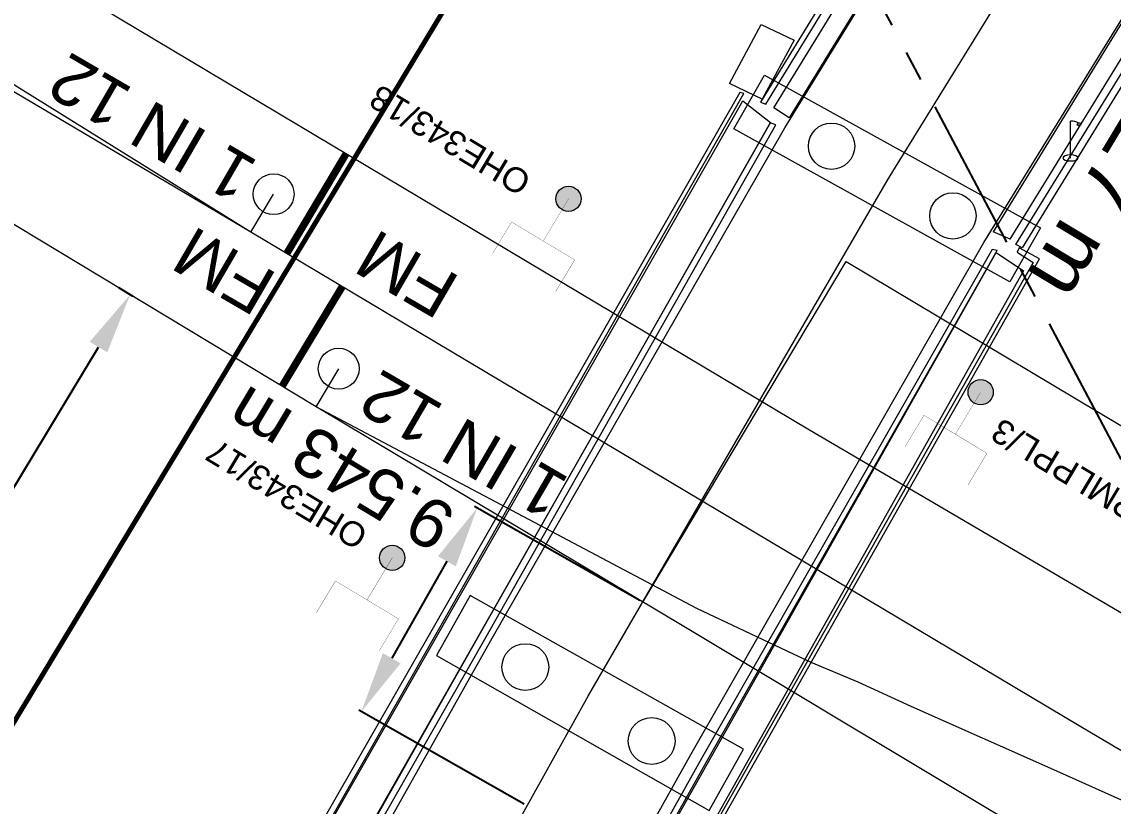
# Model space of a CAD drawing. Header units: metres. Extents: x 593168 to 611286, y 3401475 to 3412398.
# Drawn here: x 608252.04 to 608296.52, y 3403302.34 to 3403334.3 of the extents above; entities that cross this region are included whole.
import ezdxf

# ---------------------------------------------------------------- set-up
doc = ezdxf.new("R2010")
doc.units = ezdxf.units.M
doc.header["$MEASUREMENT"] = 0
doc.linetypes.add('CENTER', pattern=[2, 1.25, -0.25, 0.25, -0.25])
doc.linetypes.add('PHANTOM2', pattern=[1.25, 0.625, -0.125, 0.125, -0.125, 0.125, -0.125])
doc.layers.get('Defpoints').update_dxf_attribs({"lineweight": 0})
for name, color, linetype, lineweight in [('DFCC BOUNDARY', 6, 'CENTER', 0), ('Exg track', 7, 'Continuous', 0), ('Existing IR Chainage', 7, 'Continuous', 0), ('Existing IR Track', 143, 'Continuous', 0), ('Footpath', 251, 'Continuous', 0), ('Lamp_Post', 251, 'Continuous', 0), ('LC DETAILS IN PLAN', 7, 'Continuous', 0), ('OHE MAST', 8, 'Continuous', 0), ('OHE MAST TEXT', 8, 'Continuous', 0), ('Piers_Abutment', 7, 'Continuous', 0), ('PROPOSED DFCC TRACK', 1, 'Continuous', 0), ('Step', 7, 'Continuous', 0), ('Subroad Centre', 34, 'Continuous', 0), ('Subroad Edge', 34, 'Continuous', 0), ('Wing Wall', 7, 'Continuous', 0)]:
    doc.layers.add(name, color=color, linetype=linetype, lineweight=lineweight)
doc.layers.add('Existing Railway Boundary', color=7, linetype='CENTER')
doc.layers.add('MATCH LINE', color=7, linetype='Continuous')
doc.styles.get("Standard").update_dxf_attribs({"font": 'arial_0.ttf'})
doc.styles.add('Style-Arial', font='arial_0.ttf')
doc.dimstyles.get("Standard").update_dxf_attribs({"dimtxt": 0.18, "dimasz": 0.18, "dimexe": 0.18, "dimexo": 0.0625, "dimgap": 0.09, "dimtad": 0, "dimtih": 1, "dimtoh": 1, "dimdec": 4, "dimzin": 0, "dimdsep": 46, "dimtxsty": 'Standard', "dimcen": 0.09, "dimadec": 0, "dimazin": 0, "dimtfac": 1, "dimtdec": 4, "dimtofl": 0, "dimtmove": 0, "dimatfit": 3, "dimfxl": 1, "dimtolj": 1, "dimtzin": 0, "dimarcsym": 0})

# ---------------------------------------------------------------- blocks, each defined once
blk = doc.blocks.new('LP')
for points in [[(0, 0), (0, 1.501)], [(0.252, 1.35), (0.436, 1.35)]]:
    blk.add_lwpolyline(points)
for centre, radius, start, end in [((0.066, 0.986), 0.519, 57.6425, 97.3165), ((0.344, 1.331), 0.094, 11.7012, 168.0476)]:
    blk.add_arc(centre, radius, start, end)
blk.add_ellipse((0.345, 1.357), major_axis=(0.0017, 0.0438), ratio=0.461056, start_param=1.74022, end_param=4.575836)
at = {"extrusion": (0, 0, -1)}
blk.add_ellipse((0, 0.005), major_axis=(0.308, 0), ratio=0.400495, dxfattribs=at)
blk = doc.blocks.new('OHE MAST')
h = blk.add_hatch(color=256)
h.dxf.hatch_style = 1
edge = h.paths.add_edge_path()
edge.add_arc((0, 0), 0.514, 0, 360)
at = {"const_width": 0.01}
for points in [[(1.5, 3.5), (1.5, 2), (-1.5, 2), (-1.5, 3.5)], [(0, 2), (0, 0)]]:
    blk.add_lwpolyline(points, dxfattribs=at)
blk.add_circle((0, 0), 0.514)
blk = doc.blocks.new('*D35')
at = {"layer": 'Defpoints', "color": 0, "transparency": 16777216}
for p in [(608277.343, 3403310.655), (608265.883, 3403306.197), (608272.624, 3403302.361)]:
    blk.add_point(p, dxfattribs=at)
at = {"layer": 'PROPOSED DFCC TRACK', "color": 0, "lineweight": -2, "transparency": 16777216}
for p, q in [((608277.235, 3403310.717), (608270.493, 3403314.553)), ((608269.366, 3403312.318), (608267.119, 3403308.37)), ((608272.515, 3403302.423), (608265.774, 3403306.258))]:
    blk.add_line(p, q, dxfattribs=at)
at = {"layer": 'PROPOSED DFCC TRACK', "color": 0, "transparency": 16777216}
for points in [[(608269.003, 3403312.524), (608269.728, 3403312.112), (608270.602, 3403314.491)], [(608266.757, 3403308.576), (608267.481, 3403308.163), (608265.883, 3403306.197)]]:
    blk.add_solid(points, dxfattribs=at)
at = {"layer": 'PROPOSED DFCC TRACK', "color": 0, "lineweight": 0, "transparency": 16777216, "insert": (608265.034, 3403316.1), "char_height": 2, "attachment_point": 5, "rotation": 149, "style": 'Style-Arial'}
blk.add_mtext('\\A1;9.543 m', dxfattribs=at)
blk = doc.blocks.new('TerminatorOpen_0.5')
at = {"color": 0, "linetype": 'ByBlock', "lineweight": -2}
for q in [(-1, 0.25), (-1, 0), (-1, -0.25)]:
    blk.add_line((0, 0), q, dxfattribs=at)
blk = doc.blocks.new('*D71')
at = {"layer": 'Defpoints', "color": 0, "linetype": 'ByBlock', "ltscale": 5, "transparency": 16777216}
for p in [(608255.873, 3403323.541), (608256.46, 3403323.186), (608237.508, 3403293.125)]:
    blk.add_point(p, dxfattribs=at)
at = {"layer": 'DFCC BOUNDARY', "color": 0, "linetype": 'ByBlock', "lineweight": -2, "ltscale": 5, "transparency": 16777216}
for p, q in [((608255.98, 3403323.476), (608256.567, 3403323.122)), ((608239.387, 3403294.911), (608255.168, 3403321.046)), ((608237.615, 3403293.06), (608238.202, 3403292.706))]:
    blk.add_line(p, q, dxfattribs=at)
at = {"layer": 'DFCC BOUNDARY', "color": 0, "linetype": 'ByBlock', "ltscale": 5, "transparency": 16777216}
for points in [[(608254.811, 3403321.262), (608255.524, 3403320.831), (608256.46, 3403323.186)], [(608239.03, 3403295.126), (608239.743, 3403294.695), (608238.095, 3403292.77)]]:
    blk.add_solid(points, dxfattribs=at)
at = {"layer": 'DFCC BOUNDARY', "color": 0, "linetype": 'ByBlock', "ltscale": 5, "transparency": 16777216, "insert": (608241.476, 3403310.844), "char_height": 2, "attachment_point": 5, "rotation": 149, "style": 'Style-Arial'}
blk.add_mtext('\\A1;35.531 m', dxfattribs=at)

msp = doc.modelspace()

# ---------------------------------------------------------------- linework, layer by layer
at = {"layer": 'Exg track'}
for p, q in [((608261.3816, 3403325.7235), (608262.3063, 3403327.2779)), ((608264.0333, 3403318.6136), (608264.958, 3403320.168))]:
    msp.add_line(p, q, dxfattribs=at)
at = {"layer": 'Exg track', "const_width": 0.3}
msp.add_lwpolyline([(608265.2613, 3403328.9278), (608262.8398, 3403324.8574)], dxfattribs=at)
at = {"layer": 'Exg track', "const_width": 0.3, "elevation": 264.2317}
msp.add_lwpolyline([(608265.1007, 3403323.509), (608262.6493, 3403319.4492)], dxfattribs=at)
at = {"layer": 'Exg track'}
for centre in [(608262.3063, 3403327.2779), (608264.958, 3403320.168)]:
    msp.add_circle(centre, 0.8325, dxfattribs=at)
at = {"layer": 'Existing IR Chainage', "color": 7, "linetype": 'Continuous', "lineweight": 13, "flags": 128}
msp.add_lwpolyline([(608265.8665, 3403329.1882), (608260.6976, 3403320.6277)], dxfattribs=at)
at = {"layer": 'Existing IR Track', "flags": 128}
for points in [[(608367.1739, 3403275.0703), (608357.7637, 3403279.1926), (608346.7622, 3403284.0552), (608316.2168, 3403298.8461), (608284.1412, 3403317.6599), (608254.5655, 3403335.3114), (608252.2512, 3403336.6068), (608221.8917, 3403354.8082), (608218.8493, 3403356.6586), (608194.5717, 3403371.2695), (608187.902, 3403375.2636), (608151.5167, 3403396.9152), (608086.4235, 3403435.7831)], [(608261.3816, 3403325.7235), (608250.3343, 3403332.5889), (608233.3856, 3403344.2132), (608231.2716, 3403345.6918), (608228.5157, 3403347.6958), (608220.7464, 3403353.2303), (608215.9243, 3403356.6116), (608194.4567, 3403371.0653), (608187.902, 3403375.2636)], [(608485.6394, 3403186.0502), (608466.495, 3403197.4987), (608451.1572, 3403206.6984), (608435.9945, 3403215.793), (608425.8552, 3403221.8435), (608418.8902, 3403226.0018), (608414.6969, 3403228.5054), (608401.6979, 3403236.3026), (608394.9935, 3403240.3069), (608391.8484, 3403242.1653), (608367.6454, 3403256.6595), (608336.3816, 3403275.3956), (608310.9246, 3403290.5398), (608287.4438, 3403304.6088), (608285.5104, 3403305.7682), (608283.5723, 3403306.9304), (608279.0903, 3403309.618), (608264.0333, 3403318.6136), (608251.8545, 3403325.9672), (608223.0332, 3403343.1699)], [(608488.0676, 3403190.1051), (608468.867, 3403201.6556), (608453.6134, 3403210.8051), (608438.403, 3403219.9286), (608421.3758, 3403230.1539), (608404.197, 3403240.47), (608385.7503, 3403251.4898), (608382.7771, 3403253.2834), (608380.1331, 3403254.8341), (608369.7689, 3403261.1039), (608351.7449, 3403271.8449), (608338.8873, 3403279.5529), (608319.1889, 3403291.2981), (608313.8076, 3403294.4133), (608299.5654, 3403302.9523), (608297.7995, 3403304.0364), (608295.2016, 3403305.5795), (608281.826, 3403313.5499), (608261.3816, 3403325.7235), (608250.0783, 3403332.4086), (608232.5316, 3403342.9842)], [(608319.1889, 3403291.2981), (608313.6371, 3403294.3399), (608298.8207, 3403301.6982), (608296.9857, 3403302.5368), (608294.2193, 3403303.7633), (608288.2918, 3403306.397), (608286.124, 3403307.396), (608284.2158, 3403308.2007), (608279.5553, 3403310.3906), (608264.0333, 3403318.6136)]]:
    msp.add_lwpolyline(points, dxfattribs=at)
at = {"layer": 'Existing Railway Boundary', "ltscale": 5}
msp.add_lwpolyline([(610412.2426, 3402047.4072), (610348.1708, 3402084.3155), (610255.6699, 3402141.9633), (610098.8011, 3402235.9968), (610097.6409, 3402236.5907), (610096.8654, 3402237.0016), (610095.7382, 3402237.4658), (610093.9073, 3402238.4592), (608296.8511, 3403316.4743), (608263.9541, 3403378.7593), (608188.5487, 3403419.3953), (608142.2829, 3403445.4311)], dxfattribs=at)
at = {"layer": 'Footpath'}
for points in [[(608282.6902, 3403330.7949, 273.5789), (608304.9949, 3403367.0969, 272.5772), (608331.2915, 3403407.5464, 270.9397), (608339.3075, 3403418.0974, 270.6868), (608347.5005, 3403427.628, 270.2429), (608358.6832, 3403438.2434, 269.7911), (608396.0751, 3403468.9831, 268.0246), (608411.2054, 3403480.7955, 267.3696)], [(608411.7412, 3403480.2552, 267.3679), (608396.6086, 3403468.4141, 268.0226), (608359.1219, 3403437.8081, 269.814), (608347.9957, 3403427.1286, 270.2409), (608339.8615, 3403417.6827, 270.6918), (608331.7978, 3403407.1419, 270.9427), (608305.7009, 3403366.7911, 272.5582), (608283.3209, 3403330.3929, 273.6059)], [(608418.7424, 3403473.1954, 267.2776), (608366.5641, 3403430.7469, 269.5521), (608355.6291, 3403420.42, 270.122), (608347.5731, 3403411.2611, 270.5328), (608339.7201, 3403401.0316, 270.9647), (608313.9472, 3403362.0505, 272.2933), (608291.6277, 3403325.7502, 273.546)], [(608292.3191, 3403325.439, 273.524), (608314.5929, 3403361.6137, 272.5502), (608340.1458, 3403400.7269, 270.9537), (608356.0857, 3403419.9472, 270.112), (608366.9654, 3403430.1344, 269.5491), (608419.251, 3403472.6825, 267.2905)], [(608262.4491, 3403294.8596, 273.245), (608261.1769, 3403295.6425, 273.1971), (608281.4229, 3403331.08, 273.254), (608282.5547, 3403330.2049, 273.239)], [(608283.3209, 3403330.3929, 273.6059), (608282.6902, 3403330.7949, 273.5789)], [(608282.5547, 3403330.2049, 273.239), (608262.4491, 3403294.8596, 273.245)], [(608292.3191, 3403325.439, 273.524), (608291.6277, 3403325.7502, 273.546)]]:
    msp.add_polyline3d(points, dxfattribs=at)
msp.add_polyline3d([(608291.7551, 3403324.9054, 273.2011), (608292.8622, 3403324.1549, 273.226), (608273.2594, 3403289.3206, 273.1921), (608272.0469, 3403290.0159, 273.2091)], close=True, dxfattribs=at)
at = {"layer": 'LC DETAILS IN PLAN', "lineweight": 13, "flags": 128}
msp.add_lwpolyline([(608277.346, 3403310.66), (608285.6377, 3403324.539), (608299.6939, 3403316.1414), (608328.7341, 3403364.7498)], dxfattribs=at)
at = {"layer": 'MATCH LINE', "linetype": 'PHANTOM2', "ltscale": 15, "const_width": 0.2}
msp.add_lwpolyline([(608286.8204, 3403363.891), (608229.4276, 3403268.8398)], dxfattribs=at)
at = {"layer": 'Piers_Abutment'}
for points in [[(608293.5614, 3403325.9046, 270.6958), (608292.3051, 3403323.7083, 270.6878), (608281.0549, 3403329.9365, 270.6978), (608282.3112, 3403332.1329, 270.7058)], [(608270.3149, 3403310.9223, 270.7418), (608268.9414, 3403308.4835, 270.7588), (608280.0497, 3403302.1632, 270.074), (608281.4594, 3403304.6668, 270.7288)]]:
    msp.add_polyline3d(points, close=True, dxfattribs=at)
for centre, radius in [((608285.0436, 3403329.2333, 264.4196), 0.9439), ((608289.9905, 3403326.3919, 264.2537), 0.9439), ((608272.5634, 3403308.0104, 264.2917), 0.9525), ((608277.7139, 3403304.996, 264.2557), 0.9525)]:
    msp.add_circle(centre, radius, dxfattribs=at)
at = {"layer": 'Step'}
msp.add_polyline3d([(608280.8868, 3403331.7857, 273.1711), (608282.1819, 3403334.197, 273.1401), (608283.5169, 3403333.5555, 273.1751), (608282.2218, 3403331.144, 273.1751)], close=True, dxfattribs=at)
at = {"layer": 'Subroad Centre'}
msp.add_polyline3d([(608104.7791, 3403213.5954, 267.3178), (608150.3206, 3403212.0057, 268.7004), (608171.7708, 3403212.7825, 269.4981), (608182.5935, 3403213.8965, 269.866), (608197.8522, 3403217.5413, 270.3789), (608209.37, 3403222.341, 270.8048), (608219.6649, 3403228.2221, 271.1417), (608228.9167, 3403236.0266, 271.6225), (608237.2971, 3403244.8334, 272.0054), (608244.8582, 3403254.7505, 272.4703), (608257.32, 3403274.8156, 273.2071), (608275.1377, 3403306.8579, 273.368), (608287.3704, 3403327.92, 273.384), (608309.8718, 3403364.3578, 272.3763), (608335.6678, 3403404.0442, 270.7558), (608343.5132, 3403414.4693, 270.3709), (608351.9433, 3403424.1962, 269.876), (608362.8689, 3403434.253, 269.4212), (608399.847, 3403464.4063, 267.7576), (608415.3162, 3403476.6502, 267.0744)], dxfattribs=at)
for p in [(608287.37, 3403327.92, 273.384), (608275.138, 3403306.858, 273.368)]:
    msp.add_point(p, dxfattribs=at)
at = {"layer": 'Subroad Edge'}
for points in [[(608105.1787, 3403218.4063, 267.3208), (608150.5734, 3403216.7799, 268.6214), (608171.5164, 3403217.686, 269.4292), (608182.3175, 3403219.1155, 269.7591), (608195.9607, 3403222.3476, 270.1779), (608207.0292, 3403226.8666, 270.5948), (608216.7127, 3403232.6351, 270.8997), (608225.8062, 3403240.141, 271.3766), (608233.0235, 3403247.6707, 271.8814), (608240.6404, 3403257.3381, 272.3743), (608253.2309, 3403277.1991, 273.0991), (608271.1563, 3403309.0984, 273.316), (608283.1386, 3403329.9829, 273.284), (608305.7768, 3403366.7359, 272.3063), (608331.8869, 3403407.0336, 270.6928), (608339.8575, 3403417.6382, 270.4379), (608348.0475, 3403427.1385, 269.999), (608359.1431, 3403437.6883, 269.5381), (608396.6935, 3403468.3946, 267.7526), (608411.8071, 3403480.1887, 267.0903)], [(608104.6204, 3403208.8353, 267.2698), (608150.3082, 3403207.3212, 268.6074), (608171.8935, 3403208.0492, 269.5821), (608183.2504, 3403209.2221, 269.924), (608200.0918, 3403212.9943, 270.5508), (608211.6428, 3403217.6227, 271.0097), (608222.8632, 3403224.3416, 271.4016), (608232.2284, 3403232.3025, 271.8025), (608236.8863, 3403237.3305, 263.6349), (608241.279, 3403241.9131, 272.1874), (608248.8325, 3403251.9118, 272.5702), (608261.4243, 3403272.4797, 273.1071), (608279.3058, 3403304.4459, 273.308), (608291.2484, 3403325.3157, 273.297), (608313.9472, 3403362.0505, 272.2933), (608339.6981, 3403401.1594, 270.6878), (608347.476, 3403411.1837, 270.2659), (608355.7313, 3403420.4642, 269.827), (608366.5477, 3403430.7769, 269.2702), (608418.6688, 3403473.2696, 267.0113)]]:
    msp.add_polyline3d(points, dxfattribs=at)
at = {"layer": 'Wing Wall'}
for points in [[(608419.5785, 3403472.3523, 268.0964), (608403.9412, 3403459.6965, 268.7983), (608367.4031, 3403429.8577, 270.3139), (608356.6045, 3403419.5233, 270.8367), (608348.7406, 3403410.2838, 271.3476), (608340.7425, 3403400.4196, 271.8155), (608315.1892, 3403361.4814, 273.337), (608292.8082, 3403325.0898, 274.3587), (608292.5537, 3403325.2291, 274.3657), (608314.9878, 3403361.5579, 273.336), (608340.5421, 3403400.6243, 271.8165), (608348.5402, 3403410.4885, 271.3486), (608356.3437, 3403419.7441, 270.8447), (608367.2049, 3403429.9954, 270.3169), (608419.4303, 3403472.5017, 268.06)], [(608281.4654, 3403331.3847, 274.3377), (608281.3089, 3403331.4171, 274.3457), (608260.8987, 3403295.8031, 274.2757), (608261.1086, 3403295.6161, 274.2847), (608281.4654, 3403331.3847, 274.3377)], [(608282.7689, 3403330.1068, 274.0698), (608282.5377, 3403330.1891, 274.0538), (608270.719, 3403309.388, 274.0938), (608262.452, 3403294.7587, 274.1008), (608262.6643, 3403294.6788, 274.1008), (608270.9619, 3403309.2477, 274.0988), (608282.7689, 3403330.1068, 274.0698)], [(608292.6883, 3403325.093, 274.3697), (608292.6027, 3403324.9182, 274.3637), (608293.265, 3403324.4994, 274.2727), (608273.2481, 3403289.1483, 274.3007), (608272.4602, 3403289.5161, 274.2857), (608272.3728, 3403289.3058, 274.3067), (608273.265, 3403288.8601, 274.3107), (608293.5201, 3403324.6374, 274.3177), (608292.6883, 3403325.093, 274.3697)]]:
    msp.add_polyline3d(points, dxfattribs=at)
for points in [[(608304.5529, 3403367.4661, 273.367), (608282.1477, 3403331.0327, 274.3777), (608282.3589, 3403330.9423, 274.3787), (608304.7048, 3403367.3471, 273.371)], [(608271.8041, 3403289.6342, 274.0488), (608279.954, 3403304.1506, 274.0868), (608291.7964, 3403324.9837, 274.0968), (608291.5958, 3403325.0228, 274.1038), (608279.7414, 3403304.2793, 274.1328), (608271.6007, 3403289.7412, 274.0668)]]:
    msp.add_polyline3d(points, close=True, dxfattribs=at)

# ---------------------------------------------------------------- block references
at = {"layer": 'Lamp_Post', "xscale": 0.9997078269177826, "yscale": 0.9997078269177826, "zscale": 0.9997078269177826}
msp.add_blockref('LP', (608294.7831, 3403328.7492, 274.8306), dxfattribs=at)
at = {"layer": 'OHE MAST', "rotation": 149.0208306544456}
for p in [(608274.3221, 3403327.0893), (608291.1215, 3403319.2079), (608267.1399, 3403312.4613)]:
    msp.add_blockref('OHE MAST', p, dxfattribs=at)

# ---------------------------------------------------------------- texts
at = {"layer": 'Exg track'}
for s, p in [('1 IN 12', (608261.7466, 3403328.5774, 182.161)), ('FM', (608262.5286, 3403323.9893)), ('FM', (608269.9817, 3403323.8615)), ('1 IN 12', (608274.4343, 3403315.6627, 182.161))]:
    msp.add_text(s, height=2, rotation=149.79786, dxfattribs=at).set_placement(p)
at = {"layer": 'LC DETAILS IN PLAN', "color": 10, "style": 'Style-Arial'}
msp.add_text('PRO. VER. CLEARANCE - 7.27 m', height=2.5, rotation=239, dxfattribs=at).set_placement((608320.6593, 3403370.0234))
at = {"layer": 'OHE MAST TEXT'}
for s, p in [('OHE343/18', (608272.8799, 3403328.0208, 267.019)), ('OHEPMLPPL/3', (608300.2822, 3403313.1886, 266.854)), ('OHE343/17', (608266.223, 3403313.598, 267.402))]:
    msp.add_text(s, height=1, rotation=149, dxfattribs=at).set_placement(p)

# ---------------------------------------------------------------- dimensions: what is measured, and where the dimension line sits
at = {"layer": 'DFCC BOUNDARY', "linetype": 'ByBlock', "ltscale": 5}
dim = msp.add_linear_dim(base=(608256.45998, 3403323.18639), p1=(608237.50759, 3403293.12488), p2=(608255.87301, 3403323.54081), angle=58.87604, dimstyle='Standard', override={"dimtxt": 2, "dimasz": 2.5, "dimexe": 0.125, "dimexo": 0.125, "dimgap": 0.125, "dimtad": 1, "dimtih": 0, "dimtoh": 0, "dimdec": 3, "dimzin": 11, "dimpost": ' m', "dimtxsty": 'Style-Arial', "dimsah": 1, "dimadec": 4, "dimazin": 3, "dimtmove": 2, "dimatfit": 1, "dimldrblk": 'TerminatorOpen_0.5', "dimfrac": 2, "dimtzin": 11}, dxfattribs=at)
dim.commit()
dim.dimension.update_dxf_attribs({"geometry": '*D71', "text_midpoint": (608241.47593, 3403310.84446), "dimtype": 161, "text_rotation": 149})
at = {"layer": 'PROPOSED DFCC TRACK', "color": 10, "lineweight": 0}
dim = msp.add_linear_dim(base=(608265.8828, 3403306.1966), p1=(608277.3433, 3403310.6554), p2=(608272.6241, 3403302.3611), angle=240.36184, dimstyle='Standard', override={"dimtxt": 2, "dimasz": 2.5, "dimexe": 0.125, "dimexo": 0.125, "dimgap": 0.125, "dimtad": 1, "dimtih": 0, "dimtoh": 0, "dimdec": 3, "dimzin": 11, "dimpost": ' m', "dimtxsty": 'Style-Arial', "dimsah": 1, "dimadec": 4, "dimazin": 3, "dimtmove": 2, "dimatfit": 1, "dimldrblk": 'TerminatorOpen_0.5', "dimfrac": 2, "dimtzin": 11}, dxfattribs=at)
dim.commit()
dim.dimension.update_dxf_attribs({"geometry": '*D35', "text_midpoint": (608265.0338, 3403316.0997), "dimtype": 161, "text_rotation": 149})

doc.saveas('drawing.dxf')
